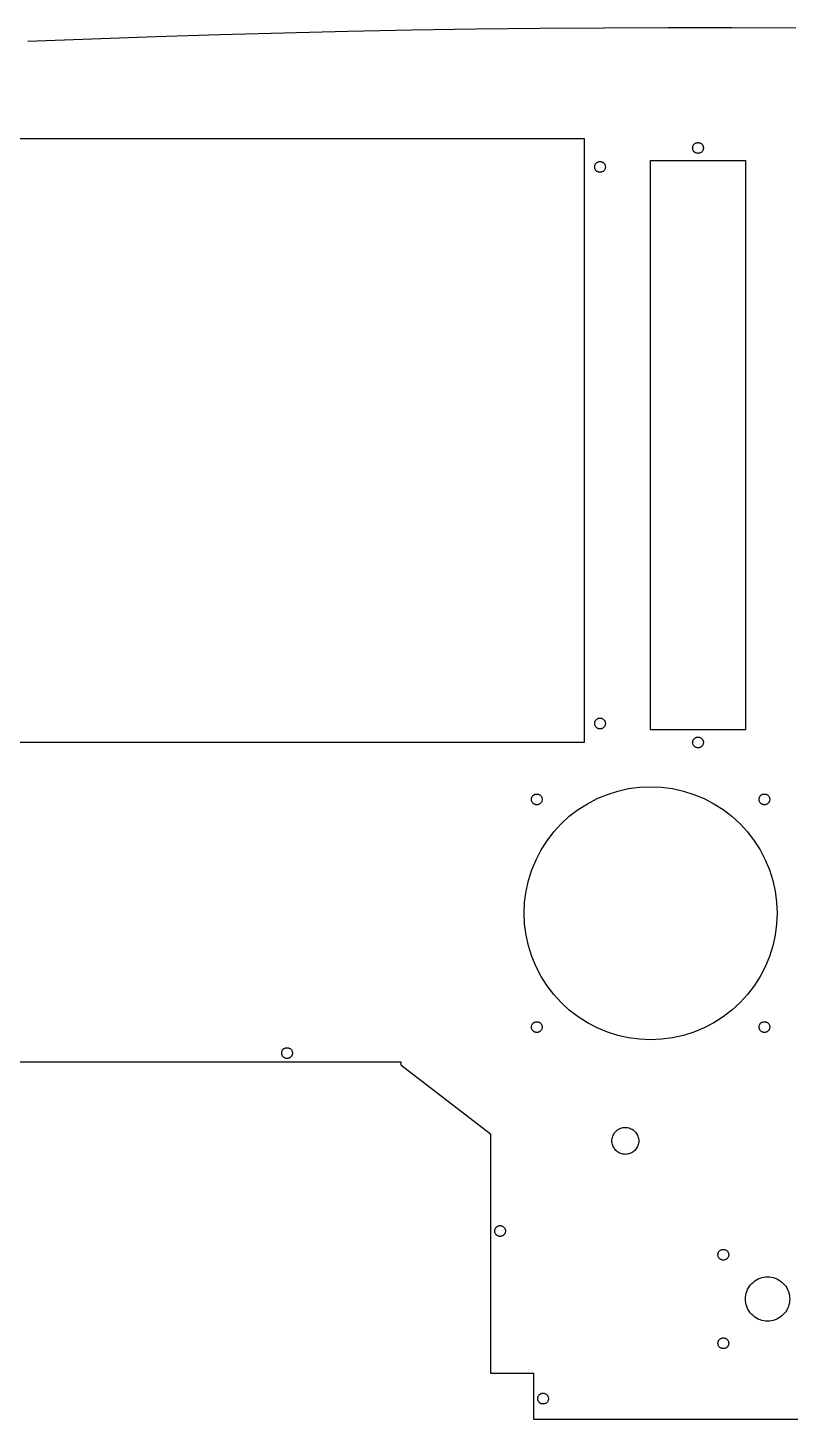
# Model space of a CAD drawing. Header units: metres. Extents: x -280 to 530, y 0 to 440.
# Drawn here: x -37 to 204.2, y 0 to 440 of the extents above; entities that cross this region are included whole.
import ezdxf

# ---------------------------------------------------------------- set-up
doc = ezdxf.new("R2010")
doc.units = ezdxf.units.M

msp = doc.modelspace()

# ---------------------------------------------------------------- linework, layer by layer
for p, q in [((-36.9889, 435.659), (-37.0123, 435.658)), ((-16.7621, 436.447), (-36.9889, 435.659)), ((-16.7386, 436.448), (-16.7621, 436.447)), ((3.48788, 437.158), (-16.7386, 436.448)), ((3.51132, 437.159), (3.48788, 437.158)), ((23.7378, 437.79), (3.51132, 437.159)), ((23.7613, 437.79), (23.7378, 437.79)), ((43.9879, 438.342), (23.7613, 437.79)), ((44.0114, 438.342), (43.9879, 438.342)), ((64.2379, 438.815), (44.0114, 438.342)), ((64.2614, 438.815), (64.2379, 438.815)), ((84.4878, 439.209), (64.2614, 438.815)), ((84.5112, 439.209), (84.4878, 439.209)), ((104.742, 439.523), (84.5112, 439.209)), ((104.765, 439.523), (104.742, 439.523)), ((124.988, 439.758), (104.765, 439.523)), ((125.011, 439.759), (124.988, 439.758)), ((145.238, 439.914), (125.011, 439.759)), ((145.261, 439.915), (145.238, 439.914)), ((165.488, 439.991), (145.261, 439.915)), ((165.511, 439.991), (165.488, 439.991)), ((185.737, 439.989), (165.511, 439.991)), ((185.761, 439.989), (185.737, 439.989)), ((205.987, 439.907), (185.761, 439.989)), ((-139, 405), (139, 405)), ((139, 405), (139, 214)), ((173.3, 402), (173.306, 402.148)), ((173.306, 401.852), (173.3, 402)), ((173.306, 402.148), (173.326, 402.295)), ((173.326, 401.705), (173.306, 401.852)), ((173.326, 402.295), (173.358, 402.44)), ((173.358, 401.56), (173.326, 401.705)), ((173.358, 402.44), (173.403, 402.581)), ((173.403, 401.419), (173.358, 401.56)), ((173.403, 402.581), (173.459, 402.718)), ((173.459, 401.282), (173.403, 401.419)), ((173.459, 402.718), (173.528, 402.85)), ((173.528, 401.15), (173.459, 401.282)), ((173.528, 402.85), (173.607, 402.975)), ((173.607, 401.025), (173.528, 401.15)), ((173.607, 402.975), (173.698, 403.093)), ((173.698, 400.907), (173.607, 401.025)), ((173.698, 403.093), (173.798, 403.202)), ((173.798, 400.798), (173.698, 400.907)), ((173.798, 403.202), (173.907, 403.302)), ((173.907, 400.698), (173.798, 400.798)), ((173.907, 403.302), (174.025, 403.393)), ((174.025, 400.607), (173.907, 400.698)), ((174.025, 403.393), (174.15, 403.472)), ((174.15, 400.528), (174.025, 400.607)), ((174.15, 403.472), (174.282, 403.541)), ((174.282, 400.459), (174.15, 400.528)), ((174.282, 403.541), (174.419, 403.597)), ((174.419, 400.403), (174.282, 400.459)), ((174.419, 403.597), (174.56, 403.642)), ((174.56, 400.358), (174.419, 400.403)), ((174.56, 403.642), (174.705, 403.674)), ((174.705, 403.674), (174.852, 403.694)), ((174.852, 403.694), (175, 403.7)), ((175, 403.7), (175.148, 403.694)), ((175.148, 403.694), (175.295, 403.674)), ((175.295, 403.674), (175.44, 403.642)), ((175.44, 403.642), (175.581, 403.597)), ((175.581, 400.403), (175.44, 400.358)), ((175.581, 403.597), (175.718, 403.541)), ((175.718, 400.459), (175.581, 400.403)), ((175.718, 403.541), (175.85, 403.472)), ((175.85, 400.528), (175.718, 400.459)), ((175.85, 403.472), (175.975, 403.393)), ((175.975, 400.607), (175.85, 400.528)), ((175.975, 403.393), (176.093, 403.302)), ((176.093, 400.698), (175.975, 400.607)), ((176.093, 403.302), (176.202, 403.202)), ((176.202, 400.798), (176.093, 400.698)), ((176.202, 403.202), (176.302, 403.093)), ((176.302, 400.907), (176.202, 400.798)), ((176.302, 403.093), (176.393, 402.975)), ((176.393, 401.025), (176.302, 400.907)), ((176.393, 402.975), (176.472, 402.85)), ((176.472, 401.15), (176.393, 401.025)), ((176.472, 402.85), (176.541, 402.718)), ((176.541, 401.282), (176.472, 401.15)), ((176.541, 402.718), (176.597, 402.581)), ((176.597, 401.419), (176.541, 401.282)), ((176.597, 402.581), (176.642, 402.44)), ((176.642, 401.56), (176.597, 401.419)), ((176.642, 402.44), (176.674, 402.295)), ((176.674, 401.705), (176.642, 401.56)), ((176.674, 402.295), (176.694, 402.148)), ((176.694, 401.852), (176.674, 401.705)), ((176.694, 402.148), (176.7, 402)), ((176.7, 402), (176.694, 401.852)), ((142.3, 396), (142.306, 396.148)), ((142.306, 395.852), (142.3, 396)), ((142.306, 396.148), (142.326, 396.295)), ((142.326, 396.295), (142.358, 396.44)), ((142.358, 396.44), (142.403, 396.581)), ((142.403, 396.581), (142.459, 396.718)), ((142.459, 396.718), (142.528, 396.85)), ((142.528, 396.85), (142.607, 396.975)), ((142.607, 396.975), (142.698, 397.093)), ((142.698, 397.093), (142.798, 397.202)), ((142.798, 397.202), (142.907, 397.302)), ((142.907, 397.302), (143.025, 397.393)), ((143.025, 397.393), (143.15, 397.472)), ((143.15, 397.472), (143.282, 397.541)), ((143.282, 397.541), (143.419, 397.597)), ((143.419, 397.597), (143.56, 397.642)), ((143.56, 397.642), (143.705, 397.674)), ((143.705, 397.674), (143.852, 397.694)), ((143.852, 397.694), (144, 397.7)), ((144, 397.7), (144.148, 397.694)), ((144.148, 397.694), (144.295, 397.674)), ((144.295, 397.674), (144.44, 397.642)), ((144.44, 397.642), (144.581, 397.597)), ((144.581, 397.597), (144.718, 397.541)), ((144.718, 397.541), (144.85, 397.472)), ((144.85, 397.472), (144.975, 397.393)), ((144.975, 397.393), (145.093, 397.302)), ((145.093, 397.302), (145.202, 397.202)), ((145.202, 397.202), (145.302, 397.093)), ((145.302, 397.093), (145.393, 396.975)), ((145.393, 396.975), (145.472, 396.85)), ((145.472, 396.85), (145.541, 396.718)), ((145.541, 396.718), (145.597, 396.581)), ((145.597, 396.581), (145.642, 396.44)), ((145.642, 396.44), (145.674, 396.295)), ((145.674, 396.295), (145.694, 396.148)), ((145.694, 396.148), (145.7, 396)), ((145.7, 396), (145.694, 395.852)), ((160, 218), (160, 398)), ((160, 398), (190, 398)), ((174.705, 400.326), (174.56, 400.358)), ((174.852, 400.306), (174.705, 400.326)), ((175, 400.3), (174.852, 400.306)), ((175.148, 400.306), (175, 400.3)), ((175.295, 400.326), (175.148, 400.306)), ((175.44, 400.358), (175.295, 400.326)), ((190, 398), (190, 218)), ((142.326, 395.705), (142.306, 395.852)), ((142.358, 395.56), (142.326, 395.705)), ((142.403, 395.419), (142.358, 395.56)), ((142.459, 395.282), (142.403, 395.419)), ((142.528, 395.15), (142.459, 395.282)), ((142.607, 395.025), (142.528, 395.15)), ((142.698, 394.907), (142.607, 395.025)), ((142.798, 394.798), (142.698, 394.907)), ((142.907, 394.698), (142.798, 394.798)), ((143.025, 394.607), (142.907, 394.698)), ((143.15, 394.528), (143.025, 394.607)), ((143.282, 394.459), (143.15, 394.528)), ((143.419, 394.403), (143.282, 394.459)), ((143.56, 394.358), (143.419, 394.403)), ((143.705, 394.326), (143.56, 394.358)), ((143.852, 394.306), (143.705, 394.326)), ((144, 394.3), (143.852, 394.306)), ((144.148, 394.306), (144, 394.3)), ((144.295, 394.326), (144.148, 394.306)), ((144.44, 394.358), (144.295, 394.326)), ((144.581, 394.403), (144.44, 394.358)), ((144.718, 394.459), (144.581, 394.403)), ((144.85, 394.528), (144.718, 394.459)), ((144.975, 394.607), (144.85, 394.528)), ((145.093, 394.698), (144.975, 394.607)), ((145.202, 394.798), (145.093, 394.698)), ((145.302, 394.907), (145.202, 394.798)), ((145.393, 395.025), (145.302, 394.907)), ((145.472, 395.15), (145.393, 395.025)), ((145.541, 395.282), (145.472, 395.15)), ((145.597, 395.419), (145.541, 395.282)), ((145.642, 395.56), (145.597, 395.419)), ((145.674, 395.705), (145.642, 395.56)), ((145.694, 395.852), (145.674, 395.705)), ((142.3, 220), (142.306, 220.148)), ((142.306, 219.852), (142.3, 220)), ((142.306, 220.148), (142.326, 220.295)), ((142.326, 220.295), (142.358, 220.44)), ((142.358, 220.44), (142.403, 220.581)), ((142.403, 220.581), (142.459, 220.718)), ((142.459, 220.718), (142.528, 220.85)), ((142.528, 220.85), (142.607, 220.975)), ((142.607, 220.975), (142.698, 221.093)), ((142.698, 221.093), (142.798, 221.202)), ((142.798, 221.202), (142.907, 221.302)), ((142.907, 221.302), (143.025, 221.393)), ((143.025, 221.393), (143.15, 221.472)), ((143.15, 221.472), (143.282, 221.541)), ((143.282, 221.541), (143.419, 221.597)), ((143.419, 221.597), (143.56, 221.642)), ((143.56, 221.642), (143.705, 221.674)), ((143.705, 221.674), (143.852, 221.694)), ((143.852, 221.694), (144, 221.7)), ((144, 221.7), (144.148, 221.694)), ((144.148, 221.694), (144.295, 221.674)), ((144.295, 221.674), (144.44, 221.642)), ((144.44, 221.642), (144.581, 221.597)), ((144.581, 221.597), (144.718, 221.541)), ((144.718, 221.541), (144.85, 221.472)), ((144.85, 221.472), (144.975, 221.393)), ((144.975, 221.393), (145.093, 221.302)), ((145.093, 221.302), (145.202, 221.202)), ((145.202, 221.202), (145.302, 221.093)), ((145.302, 221.093), (145.393, 220.975)), ((145.393, 220.975), (145.472, 220.85)), ((145.472, 220.85), (145.541, 220.718)), ((145.541, 220.718), (145.597, 220.581)), ((145.597, 220.581), (145.642, 220.44)), ((145.642, 220.44), (145.674, 220.295)), ((145.674, 220.295), (145.694, 220.148)), ((145.694, 220.148), (145.7, 220)), ((145.7, 220), (145.694, 219.852)), ((142.326, 219.705), (142.306, 219.852)), ((142.358, 219.56), (142.326, 219.705)), ((142.403, 219.419), (142.358, 219.56)), ((142.459, 219.282), (142.403, 219.419)), ((142.528, 219.15), (142.459, 219.282)), ((142.607, 219.025), (142.528, 219.15)), ((142.698, 218.907), (142.607, 219.025)), ((142.798, 218.798), (142.698, 218.907)), ((142.907, 218.698), (142.798, 218.798)), ((143.025, 218.607), (142.907, 218.698)), ((143.15, 218.528), (143.025, 218.607)), ((143.282, 218.459), (143.15, 218.528)), ((143.419, 218.403), (143.282, 218.459)), ((143.56, 218.358), (143.419, 218.403)), ((143.705, 218.326), (143.56, 218.358)), ((143.852, 218.306), (143.705, 218.326)), ((144, 218.3), (143.852, 218.306)), ((144.148, 218.306), (144, 218.3)), ((144.295, 218.326), (144.148, 218.306)), ((144.44, 218.358), (144.295, 218.326)), ((144.581, 218.403), (144.44, 218.358)), ((144.718, 218.459), (144.581, 218.403)), ((144.85, 218.528), (144.718, 218.459)), ((144.975, 218.607), (144.85, 218.528)), ((145.093, 218.698), (144.975, 218.607)), ((145.202, 218.798), (145.093, 218.698)), ((145.302, 218.907), (145.202, 218.798)), ((145.393, 219.025), (145.302, 218.907)), ((145.472, 219.15), (145.393, 219.025)), ((145.541, 219.282), (145.472, 219.15)), ((145.597, 219.419), (145.541, 219.282)), ((145.642, 219.56), (145.597, 219.419)), ((145.674, 219.705), (145.642, 219.56)), ((145.694, 219.852), (145.674, 219.705)), ((190, 218), (160, 218)), ((174.282, 215.541), (174.419, 215.597)), ((174.419, 215.597), (174.56, 215.642)), ((174.56, 215.642), (174.705, 215.674)), ((174.705, 215.674), (174.852, 215.694)), ((174.852, 215.694), (175, 215.7)), ((175, 215.7), (175.148, 215.694)), ((175.148, 215.694), (175.295, 215.674)), ((175.295, 215.674), (175.44, 215.642)), ((175.44, 215.642), (175.581, 215.597)), ((175.581, 215.597), (175.718, 215.541)), ((139, 214), (-139, 214)), ((173.3, 214), (173.306, 214.148)), ((173.306, 213.852), (173.3, 214)), ((173.306, 214.148), (173.326, 214.295)), ((173.326, 213.705), (173.306, 213.852)), ((173.326, 214.295), (173.358, 214.44)), ((173.358, 213.56), (173.326, 213.705)), ((173.358, 214.44), (173.403, 214.581)), ((173.403, 213.419), (173.358, 213.56)), ((173.403, 214.581), (173.459, 214.718)), ((173.459, 213.282), (173.403, 213.419)), ((173.459, 214.718), (173.528, 214.85)), ((173.528, 213.15), (173.459, 213.282)), ((173.528, 214.85), (173.607, 214.975)), ((173.607, 213.025), (173.528, 213.15)), ((173.607, 214.975), (173.698, 215.093)), ((173.698, 212.907), (173.607, 213.025)), ((173.698, 215.093), (173.798, 215.202)), ((173.798, 212.798), (173.698, 212.907)), ((173.798, 215.202), (173.907, 215.302)), ((173.907, 212.698), (173.798, 212.798)), ((173.907, 215.302), (174.025, 215.393)), ((174.025, 212.607), (173.907, 212.698)), ((174.025, 215.393), (174.15, 215.472)), ((174.15, 212.528), (174.025, 212.607)), ((174.15, 215.472), (174.282, 215.541)), ((174.282, 212.459), (174.15, 212.528)), ((174.419, 212.403), (174.282, 212.459)), ((174.56, 212.358), (174.419, 212.403)), ((174.705, 212.326), (174.56, 212.358)), ((174.852, 212.306), (174.705, 212.326)), ((175, 212.3), (174.852, 212.306)), ((175.148, 212.306), (175, 212.3)), ((175.295, 212.326), (175.148, 212.306)), ((175.44, 212.358), (175.295, 212.326)), ((175.581, 212.403), (175.44, 212.358)), ((175.718, 212.459), (175.581, 212.403)), ((175.718, 215.541), (175.85, 215.472)), ((175.85, 212.528), (175.718, 212.459)), ((175.85, 215.472), (175.975, 215.393)), ((175.975, 212.607), (175.85, 212.528)), ((175.975, 215.393), (176.093, 215.302)), ((176.093, 212.698), (175.975, 212.607)), ((176.093, 215.302), (176.202, 215.202)), ((176.202, 212.798), (176.093, 212.698)), ((176.202, 215.202), (176.302, 215.093)), ((176.302, 212.907), (176.202, 212.798)), ((176.302, 215.093), (176.393, 214.975)), ((176.393, 213.025), (176.302, 212.907)), ((176.393, 214.975), (176.472, 214.85)), ((176.472, 213.15), (176.393, 213.025)), ((176.472, 214.85), (176.541, 214.718)), ((176.541, 213.282), (176.472, 213.15)), ((176.541, 214.718), (176.597, 214.581)), ((176.597, 213.419), (176.541, 213.282)), ((176.597, 214.581), (176.642, 214.44)), ((176.642, 213.56), (176.597, 213.419)), ((176.642, 214.44), (176.674, 214.295)), ((176.674, 213.705), (176.642, 213.56)), ((176.674, 214.295), (176.694, 214.148)), ((176.694, 213.852), (176.674, 213.705)), ((176.694, 214.148), (176.7, 214)), ((176.7, 214), (176.694, 213.852)), ((146.319, 197.588), (149.647, 198.637)), ((149.647, 198.637), (153.054, 199.392)), ((153.054, 199.392), (156.514, 199.848)), ((156.514, 199.848), (160, 200)), ((160, 200), (163.486, 199.848)), ((163.486, 199.848), (166.946, 199.392)), ((166.946, 199.392), (170.353, 198.637)), ((170.353, 198.637), (173.681, 197.588)), ((122.3, 196), (122.306, 196.148)), ((122.306, 195.852), (122.3, 196)), ((122.306, 196.148), (122.326, 196.295)), ((122.326, 195.705), (122.306, 195.852)), ((122.326, 196.295), (122.358, 196.44)), ((122.358, 195.56), (122.326, 195.705)), ((122.358, 196.44), (122.403, 196.581)), ((122.403, 195.419), (122.358, 195.56)), ((122.403, 196.581), (122.459, 196.718)), ((122.459, 195.282), (122.403, 195.419)), ((122.459, 196.718), (122.528, 196.85)), ((122.528, 195.15), (122.459, 195.282)), ((122.528, 196.85), (122.607, 196.975)), ((122.607, 195.025), (122.528, 195.15)), ((122.607, 196.975), (122.698, 197.093)), ((122.698, 194.907), (122.607, 195.025)), ((122.698, 197.093), (122.798, 197.202)), ((122.798, 194.798), (122.698, 194.907)), ((122.798, 197.202), (122.907, 197.302)), ((122.907, 194.698), (122.798, 194.798)), ((122.907, 197.302), (123.025, 197.393)), ((123.025, 194.607), (122.907, 194.698)), ((123.025, 197.393), (123.15, 197.472)), ((123.15, 194.528), (123.025, 194.607)), ((123.15, 197.472), (123.282, 197.541)), ((123.282, 194.459), (123.15, 194.528)), ((123.282, 197.541), (123.419, 197.597)), ((123.419, 194.403), (123.282, 194.459)), ((123.419, 197.597), (123.56, 197.642)), ((123.56, 194.358), (123.419, 194.403)), ((123.56, 197.642), (123.705, 197.674)), ((123.705, 194.326), (123.56, 194.358)), ((123.705, 197.674), (123.852, 197.694)), ((123.852, 194.306), (123.705, 194.326)), ((123.852, 197.694), (124, 197.7)), ((124, 194.3), (123.852, 194.306)), ((124, 197.7), (124.148, 197.694)), ((124.148, 194.306), (124, 194.3)), ((124.148, 197.694), (124.295, 197.674)), ((124.295, 194.326), (124.148, 194.306)), ((124.295, 197.674), (124.44, 197.642)), ((124.44, 194.358), (124.295, 194.326)), ((124.44, 197.642), (124.581, 197.597)), ((124.581, 194.403), (124.44, 194.358)), ((124.581, 197.597), (124.718, 197.541)), ((124.718, 194.459), (124.581, 194.403)), ((124.718, 197.541), (124.85, 197.472)), ((124.85, 194.528), (124.718, 194.459)), ((124.85, 197.472), (124.975, 197.393)), ((124.975, 194.607), (124.85, 194.528)), ((124.975, 197.393), (125.093, 197.302)), ((125.093, 194.698), (124.975, 194.607)), ((125.093, 197.302), (125.202, 197.202)), ((125.202, 194.798), (125.093, 194.698)), ((125.202, 197.202), (125.302, 197.093)), ((125.302, 194.907), (125.202, 194.798)), ((125.302, 197.093), (125.393, 196.975)), ((125.393, 195.025), (125.302, 194.907)), ((125.393, 196.975), (125.472, 196.85)), ((125.472, 195.15), (125.393, 195.025)), ((125.472, 196.85), (125.541, 196.718)), ((125.541, 195.282), (125.472, 195.15)), ((125.541, 196.718), (125.597, 196.581)), ((125.597, 195.419), (125.541, 195.282)), ((125.597, 196.581), (125.642, 196.44)), ((125.642, 195.56), (125.597, 195.419)), ((125.642, 196.44), (125.674, 196.295)), ((125.674, 195.705), (125.642, 195.56)), ((125.674, 196.295), (125.694, 196.148)), ((125.694, 195.852), (125.674, 195.705)), ((125.694, 196.148), (125.7, 196)), ((125.7, 196), (125.694, 195.852)), ((137.057, 192.766), (140, 194.641)), ((140, 194.641), (143.095, 196.252)), ((143.095, 196.252), (146.319, 197.588)), ((173.681, 197.588), (176.905, 196.252)), ((176.905, 196.252), (180, 194.641)), ((180, 194.641), (182.943, 192.766)), ((194.3, 196), (194.306, 196.148)), ((194.306, 195.852), (194.3, 196)), ((194.306, 196.148), (194.326, 196.295)), ((194.326, 195.705), (194.306, 195.852)), ((194.326, 196.295), (194.358, 196.44)), ((194.358, 195.56), (194.326, 195.705)), ((194.358, 196.44), (194.403, 196.581)), ((194.403, 195.419), (194.358, 195.56)), ((194.403, 196.581), (194.459, 196.718)), ((194.459, 195.282), (194.403, 195.419)), ((194.459, 196.718), (194.528, 196.85)), ((194.528, 195.15), (194.459, 195.282)), ((194.528, 196.85), (194.607, 196.975)), ((194.607, 195.025), (194.528, 195.15)), ((194.607, 196.975), (194.698, 197.093)), ((194.698, 194.907), (194.607, 195.025)), ((194.698, 197.093), (194.798, 197.202)), ((194.798, 194.798), (194.698, 194.907)), ((194.798, 197.202), (194.907, 197.302)), ((194.907, 194.698), (194.798, 194.798)), ((194.907, 197.302), (195.025, 197.393)), ((195.025, 194.607), (194.907, 194.698)), ((195.025, 197.393), (195.15, 197.472)), ((195.15, 194.528), (195.025, 194.607)), ((195.15, 197.472), (195.282, 197.541)), ((195.282, 194.459), (195.15, 194.528)), ((195.282, 197.541), (195.419, 197.597)), ((195.419, 194.403), (195.282, 194.459)), ((195.419, 197.597), (195.56, 197.642)), ((195.56, 194.358), (195.419, 194.403)), ((195.56, 197.642), (195.705, 197.674)), ((195.705, 194.326), (195.56, 194.358)), ((195.705, 197.674), (195.852, 197.694)), ((195.852, 194.306), (195.705, 194.326)), ((195.852, 197.694), (196, 197.7)), ((196, 194.3), (195.852, 194.306)), ((196, 197.7), (196.148, 197.694)), ((196.148, 194.306), (196, 194.3)), ((196.148, 197.694), (196.295, 197.674)), ((196.295, 194.326), (196.148, 194.306)), ((196.295, 197.674), (196.44, 197.642)), ((196.44, 194.358), (196.295, 194.326)), ((196.44, 197.642), (196.581, 197.597)), ((196.581, 194.403), (196.44, 194.358)), ((196.581, 197.597), (196.718, 197.541)), ((196.718, 194.459), (196.581, 194.403)), ((196.718, 197.541), (196.85, 197.472)), ((196.85, 194.528), (196.718, 194.459)), ((196.85, 197.472), (196.975, 197.393)), ((196.975, 194.607), (196.85, 194.528)), ((196.975, 197.393), (197.093, 197.302)), ((197.093, 194.698), (196.975, 194.607)), ((197.093, 197.302), (197.202, 197.202)), ((197.202, 194.798), (197.093, 194.698)), ((197.202, 197.202), (197.302, 197.093)), ((197.302, 194.907), (197.202, 194.798)), ((197.302, 197.093), (197.393, 196.975)), ((197.393, 195.025), (197.302, 194.907)), ((197.393, 196.975), (197.472, 196.85)), ((197.472, 195.15), (197.393, 195.025)), ((197.472, 196.85), (197.541, 196.718)), ((197.541, 195.282), (197.472, 195.15)), ((197.541, 196.718), (197.597, 196.581)), ((197.597, 195.419), (197.541, 195.282)), ((197.597, 196.581), (197.642, 196.44)), ((197.642, 195.56), (197.597, 195.419)), ((197.642, 196.44), (197.674, 196.295)), ((197.674, 195.705), (197.642, 195.56)), ((197.674, 196.295), (197.694, 196.148)), ((197.694, 195.852), (197.674, 195.705)), ((197.694, 196.148), (197.7, 196)), ((197.7, 196), (197.694, 195.852)), ((131.716, 188.284), (134.288, 190.642)), ((134.288, 190.642), (137.057, 192.766)), ((182.943, 192.766), (185.712, 190.642)), ((185.712, 190.642), (188.284, 188.284)), ((127.234, 182.943), (129.358, 185.712)), ((129.358, 185.712), (131.716, 188.284)), ((188.284, 188.284), (190.642, 185.712)), ((190.642, 185.712), (192.766, 182.943)), ((125.359, 180), (127.234, 182.943)), ((192.766, 182.943), (194.641, 180)), ((122.412, 173.681), (123.748, 176.905)), ((123.748, 176.905), (125.359, 180)), ((194.641, 180), (196.252, 176.905)), ((196.252, 176.905), (197.588, 173.681)), ((121.363, 170.353), (122.412, 173.681)), ((197.588, 173.681), (198.637, 170.353)), ((120.608, 166.946), (121.363, 170.353)), ((198.637, 170.353), (199.392, 166.946)), ((120, 160), (120.152, 163.486)), ((120.152, 163.486), (120.608, 166.946)), ((199.392, 166.946), (199.848, 163.486)), ((199.848, 163.486), (200, 160)), ((120.152, 156.514), (120, 160)), ((200, 160), (199.848, 156.514)), ((120.608, 153.054), (120.152, 156.514)), ((199.848, 156.514), (199.392, 153.054)), ((121.363, 149.647), (120.608, 153.054)), ((122.412, 146.319), (121.363, 149.647)), ((198.637, 149.647), (197.588, 146.319)), ((199.392, 153.054), (198.637, 149.647)), ((123.748, 143.095), (122.412, 146.319)), ((197.588, 146.319), (196.252, 143.095)), ((125.359, 140), (123.748, 143.095)), ((196.252, 143.095), (194.641, 140)), ((127.234, 137.057), (125.359, 140)), ((129.358, 134.288), (127.234, 137.057)), ((192.766, 137.057), (190.642, 134.288)), ((194.641, 140), (192.766, 137.057)), ((131.716, 131.716), (129.358, 134.288)), ((190.642, 134.288), (188.284, 131.716)), ((134.288, 129.358), (131.716, 131.716)), ((137.057, 127.234), (134.288, 129.358)), ((185.712, 129.358), (182.943, 127.234)), ((188.284, 131.716), (185.712, 129.358)), ((122.3, 124), (122.306, 124.148)), ((122.306, 123.852), (122.3, 124)), ((122.306, 124.148), (122.326, 124.295)), ((122.326, 123.705), (122.306, 123.852)), ((122.326, 124.295), (122.358, 124.44)), ((122.358, 123.56), (122.326, 123.705)), ((122.358, 124.44), (122.403, 124.581)), ((122.403, 123.419), (122.358, 123.56)), ((122.403, 124.581), (122.459, 124.718)), ((122.459, 123.282), (122.403, 123.419)), ((122.459, 124.718), (122.528, 124.85)), ((122.528, 123.15), (122.459, 123.282)), ((122.528, 124.85), (122.607, 124.975)), ((122.607, 124.975), (122.698, 125.093)), ((122.698, 125.093), (122.798, 125.202)), ((122.798, 125.202), (122.907, 125.302)), ((122.907, 125.302), (123.025, 125.393)), ((123.025, 125.393), (123.15, 125.472)), ((123.15, 125.472), (123.282, 125.541)), ((123.282, 125.541), (123.419, 125.597)), ((123.419, 125.597), (123.56, 125.642)), ((123.56, 125.642), (123.705, 125.674)), ((123.705, 125.674), (123.852, 125.694)), ((123.852, 125.694), (124, 125.7)), ((124, 125.7), (124.148, 125.694)), ((124.148, 125.694), (124.295, 125.674)), ((124.295, 125.674), (124.44, 125.642)), ((124.44, 125.642), (124.581, 125.597)), ((124.581, 125.597), (124.718, 125.541)), ((124.718, 125.541), (124.85, 125.472)), ((124.85, 125.472), (124.975, 125.393)), ((124.975, 125.393), (125.093, 125.302)), ((125.093, 125.302), (125.202, 125.202)), ((125.202, 125.202), (125.302, 125.093)), ((125.302, 125.093), (125.393, 124.975)), ((125.393, 124.975), (125.472, 124.85)), ((125.472, 124.85), (125.541, 124.718)), ((125.541, 123.282), (125.472, 123.15)), ((125.541, 124.718), (125.597, 124.581)), ((125.597, 123.419), (125.541, 123.282)), ((125.597, 124.581), (125.642, 124.44)), ((125.642, 123.56), (125.597, 123.419)), ((125.642, 124.44), (125.674, 124.295)), ((125.674, 123.705), (125.642, 123.56)), ((125.674, 124.295), (125.694, 124.148)), ((125.694, 123.852), (125.674, 123.705)), ((125.694, 124.148), (125.7, 124)), ((125.7, 124), (125.694, 123.852)), ((140, 125.359), (137.057, 127.234)), ((143.095, 123.748), (140, 125.359)), ((146.319, 122.412), (143.095, 123.748)), ((176.905, 123.748), (173.681, 122.412)), ((180, 125.359), (176.905, 123.748)), ((182.943, 127.234), (180, 125.359)), ((194.3, 124), (194.306, 124.148)), ((194.306, 123.852), (194.3, 124)), ((194.306, 124.148), (194.326, 124.295)), ((194.326, 123.705), (194.306, 123.852)), ((194.326, 124.295), (194.358, 124.44)), ((194.358, 123.56), (194.326, 123.705)), ((194.358, 124.44), (194.403, 124.581)), ((194.403, 123.419), (194.358, 123.56)), ((194.403, 124.581), (194.459, 124.718)), ((194.459, 123.282), (194.403, 123.419)), ((194.459, 124.718), (194.528, 124.85)), ((194.528, 123.15), (194.459, 123.282)), ((194.528, 124.85), (194.607, 124.975)), ((194.607, 124.975), (194.698, 125.093)), ((194.698, 125.093), (194.798, 125.202)), ((194.798, 125.202), (194.907, 125.302)), ((194.907, 125.302), (195.025, 125.393)), ((195.025, 125.393), (195.15, 125.472)), ((195.15, 125.472), (195.282, 125.541)), ((195.282, 125.541), (195.419, 125.597)), ((195.419, 125.597), (195.56, 125.642)), ((195.56, 125.642), (195.705, 125.674)), ((195.705, 125.674), (195.852, 125.694)), ((195.852, 125.694), (196, 125.7)), ((196, 125.7), (196.148, 125.694)), ((196.148, 125.694), (196.295, 125.674)), ((196.295, 125.674), (196.44, 125.642)), ((196.44, 125.642), (196.581, 125.597)), ((196.581, 125.597), (196.718, 125.541)), ((196.718, 125.541), (196.85, 125.472)), ((196.85, 125.472), (196.975, 125.393)), ((196.975, 125.393), (197.093, 125.302)), ((197.093, 125.302), (197.202, 125.202)), ((197.202, 125.202), (197.302, 125.093)), ((197.302, 125.093), (197.393, 124.975)), ((197.393, 124.975), (197.472, 124.85)), ((197.472, 124.85), (197.541, 124.718)), ((197.541, 123.282), (197.472, 123.15)), ((197.541, 124.718), (197.597, 124.581)), ((197.597, 123.419), (197.541, 123.282)), ((197.597, 124.581), (197.642, 124.44)), ((197.642, 123.56), (197.597, 123.419)), ((197.642, 124.44), (197.674, 124.295)), ((197.674, 123.705), (197.642, 123.56)), ((197.674, 124.295), (197.694, 124.148)), ((197.694, 123.852), (197.674, 123.705)), ((197.694, 124.148), (197.7, 124)), ((197.7, 124), (197.694, 123.852)), ((122.607, 123.025), (122.528, 123.15)), ((122.698, 122.907), (122.607, 123.025)), ((122.798, 122.798), (122.698, 122.907)), ((122.907, 122.698), (122.798, 122.798)), ((123.025, 122.607), (122.907, 122.698)), ((123.15, 122.528), (123.025, 122.607)), ((123.282, 122.459), (123.15, 122.528)), ((123.419, 122.403), (123.282, 122.459)), ((123.56, 122.358), (123.419, 122.403)), ((123.705, 122.326), (123.56, 122.358)), ((123.852, 122.306), (123.705, 122.326)), ((124, 122.3), (123.852, 122.306)), ((124.148, 122.306), (124, 122.3)), ((124.295, 122.326), (124.148, 122.306)), ((124.44, 122.358), (124.295, 122.326)), ((124.581, 122.403), (124.44, 122.358)), ((124.718, 122.459), (124.581, 122.403)), ((124.85, 122.528), (124.718, 122.459)), ((124.975, 122.607), (124.85, 122.528)), ((125.093, 122.698), (124.975, 122.607)), ((125.202, 122.798), (125.093, 122.698)), ((125.302, 122.907), (125.202, 122.798)), ((125.393, 123.025), (125.302, 122.907)), ((125.472, 123.15), (125.393, 123.025)), ((149.647, 121.363), (146.319, 122.412)), ((153.054, 120.608), (149.647, 121.363)), ((156.514, 120.152), (153.054, 120.608)), ((160, 120), (156.514, 120.152)), ((163.486, 120.152), (160, 120)), ((166.946, 120.608), (163.486, 120.152)), ((170.353, 121.363), (166.946, 120.608)), ((173.681, 122.412), (170.353, 121.363)), ((194.607, 123.025), (194.528, 123.15)), ((194.698, 122.907), (194.607, 123.025)), ((194.798, 122.798), (194.698, 122.907)), ((194.907, 122.698), (194.798, 122.798)), ((195.025, 122.607), (194.907, 122.698)), ((195.15, 122.528), (195.025, 122.607)), ((195.282, 122.459), (195.15, 122.528)), ((195.419, 122.403), (195.282, 122.459)), ((195.56, 122.358), (195.419, 122.403)), ((195.705, 122.326), (195.56, 122.358)), ((195.852, 122.306), (195.705, 122.326)), ((196, 122.3), (195.852, 122.306)), ((196.148, 122.306), (196, 122.3)), ((196.295, 122.326), (196.148, 122.306)), ((196.44, 122.358), (196.295, 122.326)), ((196.581, 122.403), (196.44, 122.358)), ((196.718, 122.459), (196.581, 122.403)), ((196.85, 122.528), (196.718, 122.459)), ((196.975, 122.607), (196.85, 122.528)), ((197.093, 122.698), (196.975, 122.607)), ((197.202, 122.798), (197.093, 122.698)), ((197.302, 122.907), (197.202, 122.798)), ((197.393, 123.025), (197.302, 122.907)), ((197.472, 123.15), (197.393, 123.025)), ((43.3, 115.78), (43.3065, 115.928)), ((43.3065, 115.632), (43.3, 115.78)), ((43.3065, 115.928), (43.3258, 116.075)), ((43.3258, 115.485), (43.3065, 115.632)), ((43.3258, 116.075), (43.3579, 116.22)), ((43.3579, 115.34), (43.3258, 115.485)), ((43.3579, 116.22), (43.4025, 116.361)), ((43.4025, 115.199), (43.3579, 115.34)), ((43.4025, 116.361), (43.4593, 116.498)), ((43.4593, 115.062), (43.4025, 115.199)), ((43.4593, 116.498), (43.5278, 116.63)), ((43.5278, 114.93), (43.4593, 115.062)), ((43.5278, 116.63), (43.6074, 116.755)), ((43.6074, 114.805), (43.5278, 114.93)), ((43.6074, 116.755), (43.6977, 116.873)), ((43.6977, 114.687), (43.6074, 114.805)), ((43.6977, 116.873), (43.7979, 116.982)), ((43.7979, 114.578), (43.6977, 114.687)), ((43.7979, 116.982), (43.9073, 117.082)), ((43.9073, 114.478), (43.7979, 114.578)), ((43.9073, 117.082), (44.0249, 117.173)), ((44.0249, 114.387), (43.9073, 114.478)), ((44.0249, 117.173), (44.15, 117.252)), ((44.15, 117.252), (44.2815, 117.321)), ((44.2815, 117.321), (44.4186, 117.377)), ((44.4186, 117.377), (44.56, 117.422)), ((44.56, 117.422), (44.7048, 117.454)), ((44.7048, 117.454), (44.8518, 117.474)), ((44.8518, 117.474), (45, 117.48)), ((45, 117.48), (45.1482, 117.474)), ((45.1482, 117.474), (45.2952, 117.454)), ((45.2952, 117.454), (45.44, 117.422)), ((45.44, 117.422), (45.5814, 117.377)), ((45.5814, 117.377), (45.7184, 117.321)), ((45.7184, 117.321), (45.85, 117.252)), ((45.85, 117.252), (45.9751, 117.173)), ((45.9751, 117.173), (46.0927, 117.082)), ((46.0927, 114.478), (45.9751, 114.387)), ((46.0927, 117.082), (46.2021, 116.982)), ((46.2021, 114.578), (46.0927, 114.478)), ((46.2021, 116.982), (46.3023, 116.873)), ((46.3023, 114.687), (46.2021, 114.578)), ((46.3023, 116.873), (46.3925, 116.755)), ((46.3925, 114.805), (46.3023, 114.687)), ((46.3925, 116.755), (46.4722, 116.63)), ((46.4722, 114.93), (46.3925, 114.805)), ((46.4722, 116.63), (46.5407, 116.498)), ((46.5407, 115.062), (46.4722, 114.93)), ((46.5407, 116.498), (46.5975, 116.361)), ((46.5975, 115.199), (46.5407, 115.062)), ((46.5975, 116.361), (46.6421, 116.22)), ((46.6421, 115.34), (46.5975, 115.199)), ((46.6421, 116.22), (46.6742, 116.075)), ((46.6742, 115.485), (46.6421, 115.34)), ((46.6742, 116.075), (46.6935, 115.928)), ((46.6935, 115.632), (46.6742, 115.485)), ((46.6935, 115.928), (46.7, 115.78)), ((46.7, 115.78), (46.6935, 115.632)), ((-81, 113.01), (81, 113.01)), ((44.15, 114.308), (44.0249, 114.387)), ((44.2815, 114.239), (44.15, 114.308)), ((44.4186, 114.183), (44.2815, 114.239)), ((44.56, 114.138), (44.4186, 114.183)), ((44.7048, 114.106), (44.56, 114.138)), ((44.8518, 114.086), (44.7048, 114.106)), ((45, 114.08), (44.8518, 114.086)), ((45.1482, 114.086), (45, 114.08)), ((45.2952, 114.106), (45.1482, 114.086)), ((45.44, 114.138), (45.2952, 114.106)), ((45.5814, 114.183), (45.44, 114.138)), ((45.7184, 114.239), (45.5814, 114.183)), ((45.85, 114.308), (45.7184, 114.239)), ((45.9751, 114.387), (45.85, 114.308)), ((81, 113.01), (81, 112.02)), ((81, 112.02), (109.4, 90.24)), ((109.4, 90.24), (109.4, 14.5)), ((147.75, 88), (147.766, 88.3704)), ((147.766, 87.6296), (147.75, 88)), ((147.766, 88.3704), (147.815, 88.738)), ((147.815, 88.738), (147.895, 89.1)), ((147.895, 89.1), (148.006, 89.4536)), ((148.006, 89.4536), (148.148, 89.7961)), ((148.148, 89.7961), (148.319, 90.125)), ((148.319, 90.125), (148.519, 90.4377)), ((148.519, 90.4377), (148.744, 90.7318)), ((148.744, 90.7318), (148.995, 91.0052)), ((148.995, 91.0052), (149.268, 91.2557)), ((149.268, 91.2557), (149.562, 91.4814)), ((149.562, 91.4814), (149.875, 91.6806)), ((149.875, 91.6806), (150.204, 91.8518)), ((150.204, 91.8518), (150.546, 91.9937)), ((150.546, 91.9937), (150.9, 92.1052)), ((150.9, 92.1052), (151.262, 92.1854)), ((151.262, 92.1854), (151.63, 92.2338)), ((151.63, 92.2338), (152, 92.25)), ((152, 92.25), (152.37, 92.2338)), ((152.37, 92.2338), (152.738, 92.1854)), ((152.738, 92.1854), (153.1, 92.1052)), ((153.1, 92.1052), (153.454, 91.9937)), ((153.454, 91.9937), (153.796, 91.8518)), ((153.796, 91.8518), (154.125, 91.6806)), ((154.125, 91.6806), (154.438, 91.4814)), ((154.438, 91.4814), (154.732, 91.2557)), ((154.732, 91.2557), (155.005, 91.0052)), ((155.005, 91.0052), (155.256, 90.7318)), ((155.256, 90.7318), (155.481, 90.4377)), ((155.481, 90.4377), (155.681, 90.125)), ((155.681, 90.125), (155.852, 89.7961)), ((155.852, 89.7961), (155.994, 89.4536)), ((155.994, 89.4536), (156.105, 89.1)), ((156.105, 89.1), (156.185, 88.738)), ((156.185, 88.738), (156.234, 88.3704)), ((156.234, 88.3704), (156.25, 88)), ((156.25, 88), (156.234, 87.6296)), ((147.815, 87.262), (147.766, 87.6296)), ((147.895, 86.9), (147.815, 87.262)), ((148.006, 86.5464), (147.895, 86.9)), ((148.148, 86.2039), (148.006, 86.5464)), ((148.319, 85.875), (148.148, 86.2039)), ((148.519, 85.5623), (148.319, 85.875)), ((148.744, 85.2681), (148.519, 85.5623)), ((148.995, 84.9948), (148.744, 85.2681)), ((149.268, 84.7443), (148.995, 84.9948)), ((149.562, 84.5186), (149.268, 84.7443)), ((149.875, 84.3194), (149.562, 84.5186)), ((150.204, 84.1482), (149.875, 84.3194)), ((150.546, 84.0063), (150.204, 84.1482)), ((150.9, 83.8948), (150.546, 84.0063)), ((151.262, 83.8146), (150.9, 83.8948)), ((151.63, 83.7662), (151.262, 83.8146)), ((152, 83.75), (151.63, 83.7662)), ((152.37, 83.7662), (152, 83.75)), ((152.738, 83.8146), (152.37, 83.7662)), ((153.1, 83.8948), (152.738, 83.8146)), ((153.454, 84.0063), (153.1, 83.8948)), ((153.796, 84.1482), (153.454, 84.0063)), ((154.125, 84.3194), (153.796, 84.1482)), ((154.438, 84.5186), (154.125, 84.3194)), ((154.732, 84.7443), (154.438, 84.5186)), ((155.005, 84.9948), (154.732, 84.7443)), ((155.256, 85.2681), (155.005, 84.9948)), ((155.481, 85.5623), (155.256, 85.2681)), ((155.681, 85.875), (155.481, 85.5623)), ((155.852, 86.2039), (155.681, 85.875)), ((155.994, 86.5464), (155.852, 86.2039)), ((156.105, 86.9), (155.994, 86.5464)), ((156.185, 87.262), (156.105, 86.9)), ((156.234, 87.6296), (156.185, 87.262)), ((110.7, 59.5), (110.706, 59.6482)), ((110.706, 59.3518), (110.7, 59.5)), ((110.706, 59.6482), (110.726, 59.7952)), ((110.726, 59.2048), (110.706, 59.3518)), ((110.726, 59.7952), (110.758, 59.94)), ((110.758, 59.06), (110.726, 59.2048)), ((110.758, 59.94), (110.803, 60.0814)), ((110.803, 58.9186), (110.758, 59.06)), ((110.803, 60.0814), (110.859, 60.2184)), ((110.859, 58.7815), (110.803, 58.9186)), ((110.859, 60.2184), (110.928, 60.35)), ((110.928, 58.65), (110.859, 58.7815)), ((110.928, 60.35), (111.007, 60.4751)), ((111.007, 58.5249), (110.928, 58.65)), ((111.007, 60.4751), (111.098, 60.5927)), ((111.098, 58.4073), (111.007, 58.5249)), ((111.098, 60.5927), (111.198, 60.7021)), ((111.198, 58.2979), (111.098, 58.4073)), ((111.198, 60.7021), (111.307, 60.8023)), ((111.307, 58.1977), (111.198, 58.2979)), ((111.307, 60.8023), (111.425, 60.8925)), ((111.425, 58.1074), (111.307, 58.1977)), ((111.425, 60.8925), (111.55, 60.9722)), ((111.55, 58.0278), (111.425, 58.1074)), ((111.55, 60.9722), (111.682, 61.0407)), ((111.682, 57.9593), (111.55, 58.0278)), ((111.682, 61.0407), (111.819, 61.0975)), ((111.819, 57.9025), (111.682, 57.9593)), ((111.819, 61.0975), (111.96, 61.1421)), ((111.96, 57.8579), (111.819, 57.9025)), ((111.96, 61.1421), (112.105, 61.1742)), ((112.105, 57.8258), (111.96, 57.8579)), ((112.105, 61.1742), (112.252, 61.1935)), ((112.252, 57.8065), (112.105, 57.8258)), ((112.252, 61.1935), (112.4, 61.2)), ((112.4, 57.8), (112.252, 57.8065)), ((112.4, 61.2), (112.548, 61.1935)), ((112.548, 57.8065), (112.4, 57.8)), ((112.548, 61.1935), (112.695, 61.1742)), ((112.695, 57.8258), (112.548, 57.8065)), ((112.695, 61.1742), (112.84, 61.1421)), ((112.84, 57.8579), (112.695, 57.8258)), ((112.84, 61.1421), (112.981, 61.0975)), ((112.981, 57.9025), (112.84, 57.8579)), ((112.981, 61.0975), (113.118, 61.0407)), ((113.118, 57.9593), (112.981, 57.9025)), ((113.118, 61.0407), (113.25, 60.9722)), ((113.25, 58.0278), (113.118, 57.9593)), ((113.25, 60.9722), (113.375, 60.8925)), ((113.375, 58.1074), (113.25, 58.0278)), ((113.375, 60.8925), (113.493, 60.8023)), ((113.493, 58.1977), (113.375, 58.1074)), ((113.493, 60.8023), (113.602, 60.7021)), ((113.602, 58.2979), (113.493, 58.1977)), ((113.602, 60.7021), (113.702, 60.5927)), ((113.702, 58.4073), (113.602, 58.2979)), ((113.702, 60.5927), (113.793, 60.4751)), ((113.793, 58.5249), (113.702, 58.4073)), ((113.793, 60.4751), (113.872, 60.35)), ((113.872, 58.65), (113.793, 58.5249)), ((113.872, 60.35), (113.941, 60.2184)), ((113.941, 58.7815), (113.872, 58.65)), ((113.941, 60.2184), (113.997, 60.0814)), ((113.997, 58.9186), (113.941, 58.7815)), ((113.997, 60.0814), (114.042, 59.94)), ((114.042, 59.06), (113.997, 58.9186)), ((114.042, 59.94), (114.074, 59.7952)), ((114.074, 59.2048), (114.042, 59.06)), ((114.074, 59.7952), (114.094, 59.6482)), ((114.094, 59.3518), (114.074, 59.2048)), ((114.094, 59.6482), (114.1, 59.5)), ((114.1, 59.5), (114.094, 59.3518)), ((181.459, 52.7184), (181.528, 52.85)), ((181.528, 52.85), (181.607, 52.9751)), ((181.607, 52.9751), (181.698, 53.0927)), ((181.698, 53.0927), (181.798, 53.2021)), ((181.798, 53.2021), (181.907, 53.3023)), ((181.907, 53.3023), (182.025, 53.3925)), ((182.025, 53.3925), (182.15, 53.4722)), ((182.15, 53.4722), (182.282, 53.5407)), ((182.282, 53.5407), (182.419, 53.5975)), ((182.419, 53.5975), (182.56, 53.6421)), ((182.56, 53.6421), (182.705, 53.6742)), ((182.705, 53.6742), (182.852, 53.6935)), ((182.852, 53.6935), (183, 53.7)), ((183, 53.7), (183.148, 53.6935)), ((183.148, 53.6935), (183.295, 53.6742)), ((183.295, 53.6742), (183.44, 53.6421)), ((183.44, 53.6421), (183.581, 53.5975)), ((183.581, 53.5975), (183.718, 53.5407)), ((183.718, 53.5407), (183.85, 53.4722)), ((183.85, 53.4722), (183.975, 53.3925)), ((183.975, 53.3925), (184.093, 53.3023)), ((184.093, 53.3023), (184.202, 53.2021)), ((184.202, 53.2021), (184.302, 53.0927)), ((184.302, 53.0927), (184.393, 52.9751)), ((184.393, 52.9751), (184.472, 52.85)), ((184.472, 52.85), (184.541, 52.7184)), ((181.3, 52), (181.306, 52.1482)), ((181.306, 51.8518), (181.3, 52)), ((181.306, 52.1482), (181.326, 52.2952)), ((181.326, 51.7048), (181.306, 51.8518)), ((181.326, 52.2952), (181.358, 52.44)), ((181.358, 51.56), (181.326, 51.7048)), ((181.358, 52.44), (181.403, 52.5814)), ((181.403, 51.4186), (181.358, 51.56)), ((181.403, 52.5814), (181.459, 52.7184)), ((181.459, 51.2815), (181.403, 51.4186)), ((181.528, 51.15), (181.459, 51.2815)), ((181.607, 51.0249), (181.528, 51.15)), ((181.698, 50.9073), (181.607, 51.0249)), ((181.798, 50.7979), (181.698, 50.9073)), ((181.907, 50.6977), (181.798, 50.7979)), ((182.025, 50.6074), (181.907, 50.6977)), ((182.15, 50.5278), (182.025, 50.6074)), ((182.282, 50.4593), (182.15, 50.5278)), ((182.419, 50.4025), (182.282, 50.4593)), ((182.56, 50.3579), (182.419, 50.4025)), ((182.705, 50.3258), (182.56, 50.3579)), ((182.852, 50.3065), (182.705, 50.3258)), ((183, 50.3), (182.852, 50.3065)), ((183.148, 50.3065), (183, 50.3)), ((183.295, 50.3258), (183.148, 50.3065)), ((183.44, 50.3579), (183.295, 50.3258)), ((183.581, 50.4025), (183.44, 50.3579)), ((183.718, 50.4593), (183.581, 50.4025)), ((183.85, 50.5278), (183.718, 50.4593)), ((183.975, 50.6074), (183.85, 50.5278)), ((184.093, 50.6977), (183.975, 50.6074)), ((184.202, 50.7979), (184.093, 50.6977)), ((184.302, 50.9073), (184.202, 50.7979)), ((184.393, 51.0249), (184.302, 50.9073)), ((184.472, 51.15), (184.393, 51.0249)), ((184.541, 51.2815), (184.472, 51.15)), ((184.541, 52.7184), (184.597, 52.5814)), ((184.597, 51.4186), (184.541, 51.2815)), ((184.597, 52.5814), (184.642, 52.44)), ((184.642, 51.56), (184.597, 51.4186)), ((184.642, 52.44), (184.674, 52.2952)), ((184.674, 51.7048), (184.642, 51.56)), ((184.674, 52.2952), (184.694, 52.1482)), ((184.694, 51.8518), (184.674, 51.7048)), ((184.694, 52.1482), (184.7, 52)), ((184.7, 52), (184.694, 51.8518)), ((192.985, 43.7341), (193.5, 44.0622)), ((193.5, 44.0622), (194.042, 44.3441)), ((194.042, 44.3441), (194.606, 44.5778)), ((194.606, 44.5778), (195.188, 44.7615)), ((195.188, 44.7615), (195.784, 44.8936)), ((195.784, 44.8936), (196.39, 44.9734)), ((196.39, 44.9734), (197, 45)), ((197, 45), (197.61, 44.9734)), ((197.61, 44.9734), (198.216, 44.8936)), ((198.216, 44.8936), (198.812, 44.7615)), ((198.812, 44.7615), (199.394, 44.5778)), ((199.394, 44.5778), (199.958, 44.3441)), ((199.958, 44.3441), (200.5, 44.0622)), ((200.5, 44.0622), (201.015, 43.7341)), ((190.106, 39.2155), (190.239, 39.8117)), ((190.239, 39.8117), (190.422, 40.3941)), ((190.422, 40.3941), (190.656, 40.9583)), ((190.656, 40.9583), (190.938, 41.5)), ((190.938, 41.5), (191.266, 42.015)), ((191.266, 42.015), (191.638, 42.4995)), ((191.638, 42.4995), (192.05, 42.9497)), ((192.05, 42.9497), (192.5, 43.3623)), ((192.5, 43.3623), (192.985, 43.7341)), ((201.015, 43.7341), (201.5, 43.3623)), ((201.5, 43.3623), (201.95, 42.9497)), ((201.95, 42.9497), (202.362, 42.4995)), ((202.362, 42.4995), (202.734, 42.015)), ((202.734, 42.015), (203.062, 41.5)), ((203.062, 41.5), (203.344, 40.9583)), ((203.344, 40.9583), (203.578, 40.3941)), ((203.578, 40.3941), (203.761, 39.8117)), ((203.761, 39.8117), (203.894, 39.2155)), ((190, 38), (190.027, 38.6101)), ((190.027, 37.3899), (190, 38)), ((190.027, 38.6101), (190.106, 39.2155)), ((190.106, 36.7845), (190.027, 37.3899)), ((190.239, 36.1883), (190.106, 36.7845)), ((190.422, 35.6059), (190.239, 36.1883)), ((190.656, 35.0417), (190.422, 35.6059)), ((203.578, 35.6059), (203.344, 35.0417)), ((203.761, 36.1883), (203.578, 35.6059)), ((203.894, 36.7845), (203.761, 36.1883)), ((203.894, 39.2155), (203.973, 38.6101)), ((203.973, 37.3899), (203.894, 36.7845)), ((203.973, 38.6101), (204, 38)), ((204, 38), (203.973, 37.3899)), ((190.938, 34.5), (190.656, 35.0417)), ((191.266, 33.985), (190.938, 34.5)), ((191.638, 33.5005), (191.266, 33.985)), ((192.05, 33.0503), (191.638, 33.5005)), ((192.5, 32.6377), (192.05, 33.0503)), ((192.985, 32.2659), (192.5, 32.6377)), ((193.5, 31.9378), (192.985, 32.2659)), ((194.042, 31.6559), (193.5, 31.9378)), ((194.606, 31.4222), (194.042, 31.6559)), ((195.188, 31.2385), (194.606, 31.4222)), ((195.784, 31.1064), (195.188, 31.2385)), ((196.39, 31.0266), (195.784, 31.1064)), ((197, 31), (196.39, 31.0266)), ((197.61, 31.0266), (197, 31)), ((198.216, 31.1064), (197.61, 31.0266)), ((198.812, 31.2385), (198.216, 31.1064)), ((199.394, 31.4222), (198.812, 31.2385)), ((199.958, 31.6559), (199.394, 31.4222)), ((200.5, 31.9378), (199.958, 31.6559)), ((201.015, 32.2659), (200.5, 31.9378)), ((201.5, 32.6377), (201.015, 32.2659)), ((201.95, 33.0503), (201.5, 32.6377)), ((202.362, 33.5005), (201.95, 33.0503)), ((202.734, 33.985), (202.362, 33.5005)), ((203.062, 34.5), (202.734, 33.985)), ((203.344, 35.0417), (203.062, 34.5)), ((181.3, 24), (181.306, 24.1482)), ((181.306, 23.8518), (181.3, 24)), ((181.306, 24.1482), (181.326, 24.2952)), ((181.326, 23.7048), (181.306, 23.8518)), ((181.326, 24.2952), (181.358, 24.44)), ((181.358, 23.56), (181.326, 23.7048)), ((181.358, 24.44), (181.403, 24.5814)), ((181.403, 23.4186), (181.358, 23.56)), ((181.403, 24.5814), (181.459, 24.7185)), ((181.459, 23.2816), (181.403, 23.4186)), ((181.459, 24.7185), (181.528, 24.85)), ((181.528, 23.15), (181.459, 23.2816)), ((181.528, 24.85), (181.607, 24.9751)), ((181.607, 23.0249), (181.528, 23.15)), ((181.607, 24.9751), (181.698, 25.0927)), ((181.698, 22.9073), (181.607, 23.0249)), ((181.698, 25.0927), (181.798, 25.2021)), ((181.798, 22.7979), (181.698, 22.9073)), ((181.798, 25.2021), (181.907, 25.3023)), ((181.907, 22.6977), (181.798, 22.7979)), ((181.907, 25.3023), (182.025, 25.3926)), ((182.025, 22.6075), (181.907, 22.6977)), ((182.025, 25.3926), (182.15, 25.4722)), ((182.15, 22.5278), (182.025, 22.6075)), ((182.15, 25.4722), (182.282, 25.5407)), ((182.282, 22.4593), (182.15, 22.5278)), ((182.282, 25.5407), (182.419, 25.5975)), ((182.419, 22.4025), (182.282, 22.4593)), ((182.419, 25.5975), (182.56, 25.6421)), ((182.56, 22.3579), (182.419, 22.4025)), ((182.56, 25.6421), (182.705, 25.6742)), ((182.705, 22.3258), (182.56, 22.3579)), ((182.705, 25.6742), (182.852, 25.6935)), ((182.852, 22.3065), (182.705, 22.3258)), ((182.852, 25.6935), (183, 25.7)), ((183, 22.3), (182.852, 22.3065)), ((183, 25.7), (183.148, 25.6935)), ((183.148, 22.3065), (183, 22.3)), ((183.148, 25.6935), (183.295, 25.6742)), ((183.295, 22.3258), (183.148, 22.3065)), ((183.295, 25.6742), (183.44, 25.6421)), ((183.44, 22.3579), (183.295, 22.3258)), ((183.44, 25.6421), (183.581, 25.5975)), ((183.581, 22.4025), (183.44, 22.3579)), ((183.581, 25.5975), (183.718, 25.5407)), ((183.718, 22.4593), (183.581, 22.4025)), ((183.718, 25.5407), (183.85, 25.4722)), ((183.85, 22.5278), (183.718, 22.4593)), ((183.85, 25.4722), (183.975, 25.3926)), ((183.975, 22.6075), (183.85, 22.5278)), ((183.975, 25.3926), (184.093, 25.3023)), ((184.093, 22.6977), (183.975, 22.6075)), ((184.093, 25.3023), (184.202, 25.2021)), ((184.202, 22.7979), (184.093, 22.6977)), ((184.202, 25.2021), (184.302, 25.0927)), ((184.302, 22.9073), (184.202, 22.7979)), ((184.302, 25.0927), (184.393, 24.9751)), ((184.393, 23.0249), (184.302, 22.9073)), ((184.393, 24.9751), (184.472, 24.85)), ((184.472, 23.15), (184.393, 23.0249)), ((184.472, 24.85), (184.541, 24.7185)), ((184.541, 23.2816), (184.472, 23.15)), ((184.541, 24.7185), (184.597, 24.5814)), ((184.597, 23.4186), (184.541, 23.2816)), ((184.597, 24.5814), (184.642, 24.44)), ((184.642, 23.56), (184.597, 23.4186)), ((184.642, 24.44), (184.674, 24.2952)), ((184.674, 23.7048), (184.642, 23.56)), ((184.674, 24.2952), (184.694, 24.1482)), ((184.694, 23.8518), (184.674, 23.7048)), ((184.694, 24.1482), (184.7, 24)), ((184.7, 24), (184.694, 23.8518)), ((109.4, 14.5), (123, 14.5)), ((123, 14.5), (123, 0)), ((124.3, 6.5), (124.306, 6.64816)), ((124.306, 6.35182), (124.3, 6.5)), ((124.306, 6.64816), (124.326, 6.7952)), ((124.326, 6.20479), (124.306, 6.35182)), ((124.326, 6.7952), (124.358, 6.93999)), ((124.358, 6.06), (124.326, 6.20479)), ((124.358, 6.93999), (124.403, 7.08142)), ((124.403, 5.91856), (124.358, 6.06)), ((124.403, 7.08142), (124.459, 7.21844)), ((124.459, 5.78154), (124.403, 5.91856)), ((124.459, 7.21844), (124.528, 7.34999)), ((124.528, 5.64999), (124.459, 5.78154)), ((124.528, 7.34999), (124.607, 7.47507)), ((124.607, 5.52492), (124.528, 5.64999)), ((124.607, 7.47507), (124.698, 7.59273)), ((124.698, 5.40726), (124.607, 5.52492)), ((124.698, 7.59273), (124.798, 7.70207)), ((124.798, 5.29791), (124.698, 5.40726)), ((124.798, 7.70207), (124.907, 7.80226)), ((124.907, 5.19772), (124.798, 5.29791)), ((124.907, 7.80226), (125.025, 7.89255)), ((125.025, 5.10744), (124.907, 5.19772)), ((125.025, 7.89255), (125.15, 7.97223)), ((125.15, 5.02776), (125.025, 5.10744)), ((125.15, 7.97223), (125.282, 8.04071)), ((125.282, 4.95927), (125.15, 5.02776)), ((125.282, 8.04071), (125.419, 8.09747)), ((125.419, 4.90251), (125.282, 4.95927)), ((125.419, 8.09747), (125.56, 8.14206)), ((125.56, 4.85793), (125.419, 4.90251)), ((125.56, 8.14206), (125.705, 8.17416)), ((125.705, 4.82582), (125.56, 4.85793)), ((125.705, 8.17416), (125.852, 8.19353)), ((125.852, 4.80646), (125.705, 4.82582)), ((125.852, 8.19353), (126, 8.2)), ((126, 4.79999), (125.852, 4.80646)), ((126, 8.2), (126.148, 8.19353)), ((126.148, 4.80646), (126, 4.79999)), ((126.148, 8.19353), (126.295, 8.17416)), ((126.295, 4.82582), (126.148, 4.80646)), ((126.295, 8.17416), (126.44, 8.14206)), ((126.44, 4.85793), (126.295, 4.82582)), ((126.44, 8.14206), (126.581, 8.09747)), ((126.581, 4.90251), (126.44, 4.85793)), ((126.581, 8.09747), (126.718, 8.04071)), ((126.718, 4.95927), (126.581, 4.90251)), ((126.718, 8.04071), (126.85, 7.97223)), ((126.85, 5.02776), (126.718, 4.95927)), ((126.85, 7.97223), (126.975, 7.89255)), ((126.975, 5.10744), (126.85, 5.02776)), ((126.975, 7.89255), (127.093, 7.80226)), ((127.093, 5.19772), (126.975, 5.10744)), ((127.093, 7.80226), (127.202, 7.70207)), ((127.202, 5.29791), (127.093, 5.19772)), ((127.202, 7.70207), (127.302, 7.59273)), ((127.302, 5.40726), (127.202, 5.29791)), ((127.302, 7.59273), (127.393, 7.47507)), ((127.393, 5.52492), (127.302, 5.40726)), ((127.393, 7.47507), (127.472, 7.34999)), ((127.472, 5.64999), (127.393, 5.52492)), ((127.472, 7.34999), (127.541, 7.21844)), ((127.541, 5.78154), (127.472, 5.64999)), ((127.541, 7.21844), (127.597, 7.08142)), ((127.597, 5.91856), (127.541, 5.78154)), ((127.597, 7.08142), (127.642, 6.93999)), ((127.642, 6.06), (127.597, 5.91856)), ((127.642, 6.93999), (127.674, 6.7952)), ((127.674, 6.20479), (127.642, 6.06)), ((127.674, 6.7952), (127.694, 6.64816)), ((127.694, 6.35182), (127.674, 6.20479)), ((127.694, 6.64816), (127.7, 6.5)), ((127.7, 6.5), (127.694, 6.35182)), ((123, 0), (524, 0))]:
    msp.add_line(p, q)

doc.saveas('drawing.dxf')
